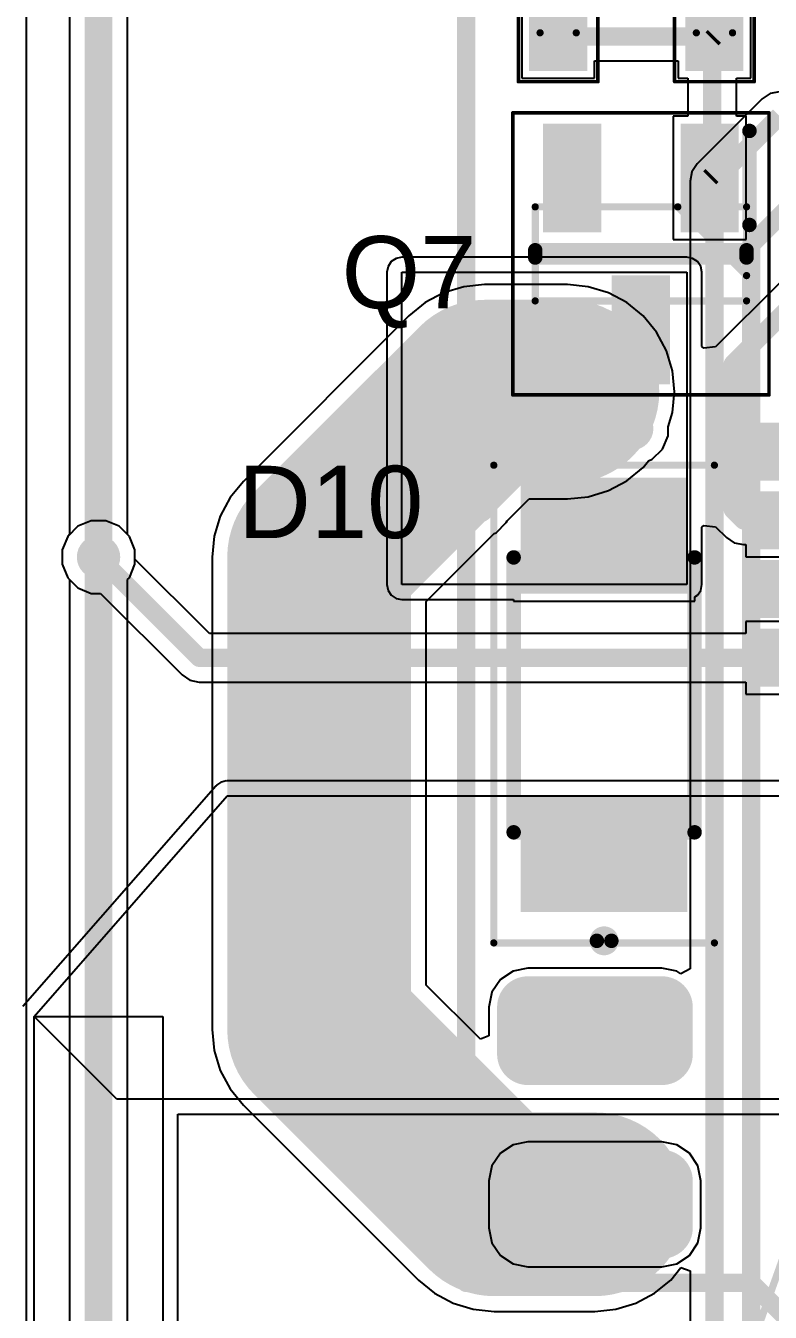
# Model space of a CAD drawing. Header units: millimetres. Extents: x -1.58 to 1.58, y -1.38 to 3.35.
# Drawn here: x -0.965 to -0.56, y 0.964 to 1.664 of the extents above; entities that cross this region are included whole.
import ezdxf

# ---------------------------------------------------------------- set-up
doc = ezdxf.new("R2010")
doc.units = ezdxf.units.MM
doc.header["$MEASUREMENT"] = 0
for name, color, linetype in [('BottomLayer', 5, 'Continuous'), ('BottomSolder', 6, 'Continuous'), ('Mechanical13', 56, 'Continuous'), ('Mechanical15', 56, 'Continuous'), ('MultiLayer', 9, 'Continuous'), ('PadHoleLayer', 156, 'Continuous'), ('TopLayer', 1, 'Continuous'), ('TopOverlay', 2, 'Continuous'), ('TopPaste', 8, 'Continuous'), ('TopSolder', 216, 'Continuous'), ('ViaHoleLayer', 16, 'Continuous')]:
    doc.layers.add(name, color=color, linetype=linetype)
doc.styles.add('Arial', font='arial.ttf', dxfattribs={"height": 0.2})

# ---------------------------------------------------------------- blocks, each defined once
blk = doc.blocks.new('PMEG3050EP115_1')
at = {"layer": 'TopLayer'}
for points in [[(-0.11417, -0.04134), (-0.11417, 0.04134), (-0.05906, 0.04134), (-0.05906, -0.04134)], [(0.05906, -0.04134), (0.05906, 0.04134), (0.11417, 0.04134), (0.11417, -0.04134)]]:
    blk.add_hatch(color=1, dxfattribs=at).paths.add_polyline_path(points)
at = {"layer": 'TopPaste'}
for points in [[(-0.11417, -0.04134), (-0.11417, 0.04134), (-0.05906, 0.04134), (-0.05906, -0.04134)], [(0.05906, -0.04134), (0.05906, 0.04134), (0.11417, 0.04134), (0.11417, -0.04134)]]:
    blk.add_hatch(color=8, dxfattribs=at).paths.add_polyline_path(points)
at = {"layer": 'TopSolder'}
for points in [[(-0.11817, -0.04534), (-0.11817, 0.04534), (-0.05506, 0.04534), (-0.05506, -0.04534)], [(0.05506, -0.04534), (0.05506, 0.04534), (0.11817, 0.04534), (0.11817, -0.04534)]]:
    blk.add_hatch(color=216, dxfattribs=at).paths.add_polyline_path(points)
at = {"layer": 'Mechanical13', "const_width": 0.00787}
for points in [[(-0.0748, 0.04921), (0.0748, 0.04921)], [(-0.0748, 0.04921), (-0.0748, -0.04921)], [(0.0748, 0.04921), (0.0748, -0.04921)], [(-0.0748, -0.04921), (0.0748, -0.04921)]]:
    blk.add_lwpolyline(points, dxfattribs=at)
at = {"layer": 'Mechanical13', "const_width": 0.00394}
for points in [[(-0.07677, 0.04921, 1), (-0.07283, 0.04921, 1)], [(-0.07677, 0.04921, 1), (-0.07283, 0.04921, 1)], [(0.07283, 0.04921, 1), (0.07677, 0.04921, 1)], [(0.07283, 0.04921, 1), (0.07677, 0.04921, 1)], [(-0.07677, -0.04921, 1), (-0.07283, -0.04921, 1)], [(-0.07677, -0.04921, 1), (-0.07283, -0.04921, 1)], [(0.07283, -0.04921, 1), (0.07677, -0.04921, 1)], [(0.07283, -0.04921, 1), (0.07677, -0.04921, 1)]]:
    blk.add_lwpolyline(points, format="xyb", close=True, dxfattribs=at)
at = {"layer": 'Mechanical15', "const_width": 0.00394}
for points in [[(-0.135, 0.06), (-0.135, -0.06)], [(-0.135, 0.06), (0.125, 0.06)], [(0.125, 0.06), (0.125, -0.06)], [(-0.135, -0.06), (0.125, -0.06)]]:
    blk.add_lwpolyline(points, dxfattribs=at)
at = {"layer": 'Mechanical15', "const_width": 0.00197}
for points in [[(-0.13598, 0.06, 1), (-0.13402, 0.06, 1)], [(-0.13598, 0.06, 1), (-0.13402, 0.06, 1)], [(0.12402, 0.06, 1), (0.12598, 0.06, 1)], [(0.12402, 0.06, 1), (0.12598, 0.06, 1)], [(-0.13598, -0.06, 1), (-0.13402, -0.06, 1)], [(-0.13598, -0.06, 1), (-0.13402, -0.06, 1)], [(0.12402, -0.06, 1), (0.12598, -0.06, 1)], [(0.12402, -0.06, 1), (0.12598, -0.06, 1)]]:
    blk.add_lwpolyline(points, format="xyb", close=True, dxfattribs=at)
at = {"layer": 'TopOverlay', "const_width": 0.00394}
for points in [[(-0.0748, 0.04921), (0.0748, 0.04921)], [(-0.0748, -0.04921), (0.0748, -0.04921)]]:
    blk.add_lwpolyline(points, dxfattribs=at)
at = {"layer": 'TopOverlay'}
for points, const_width in [([(-0.07579, 0.04921, 1), (-0.07382, 0.04921, 1)], 0.00197), ([(0.07382, 0.04921, 1), (0.07579, 0.04921, 1)], 0.00197), ([(-0.13583, 0.00394, 1), (-0.13189, 0.00394, 1)], 0.00394), ([(-0.13583, 0.00394, 1), (-0.13189, 0.00394, 1)], 0.00394), ([(-0.13583, -0.00394, 1), (-0.13189, -0.00394, 1)], 0.00394), ([(-0.13583, -0.00394, 1), (-0.13189, -0.00394, 1)], 0.00394), ([(-0.07579, -0.04921, 1), (-0.07382, -0.04921, 1)], 0.00197), ([(0.07382, -0.04921, 1), (0.07579, -0.04921, 1)], 0.00197)]:
    blk.add_lwpolyline(points, format="xyb", close=True, dxfattribs=dict(at, const_width=const_width))
at = {"layer": 'TopOverlay', "const_width": 0.00787}
for points in [[(-0.13386, -0.00394, -1), (-0.13386, 0.00394)], [(-0.13386, 0.00394, -1), (-0.13386, -0.00394)]]:
    blk.add_lwpolyline(points, format="xyb", dxfattribs=at)
blk = doc.blocks.new('ENCODER_CONN_7')
at = {"layer": 'TopLayer'}
for points in [[(-0.09055, 0.04921), (-0.02756, 0.04921), (-0.02756, 0.02559), (-0.09055, 0.02559)], [(0.02756, 0.04921), (0.09055, 0.04921), (0.09055, 0.02559), (0.02756, 0.02559)], [(-0.09055, 0.01181), (-0.02756, 0.01181), (-0.02756, -0.01181), (-0.09055, -0.01181)], [(0.02756, 0.01181), (0.09055, 0.01181), (0.09055, -0.01181), (0.02756, -0.01181)], [(-0.09055, -0.02559), (-0.02756, -0.02559), (-0.02756, -0.04921), (-0.09055, -0.04921)], [(0.02756, -0.02559), (0.09055, -0.02559), (0.09055, -0.04921), (0.02756, -0.04921)], [(-0.09055, -0.06299), (-0.02756, -0.06299), (-0.02756, -0.08661), (-0.09055, -0.08661)], [(0.02756, -0.06299), (0.09055, -0.06299), (0.09055, -0.08661), (0.02756, -0.08661)]]:
    blk.add_hatch(color=1, dxfattribs=at).paths.add_polyline_path(points)
at = {"layer": 'TopPaste'}
for points in [[(-0.09055, 0.04921), (-0.02756, 0.04921), (-0.02756, 0.02559), (-0.09055, 0.02559)], [(0.02756, 0.04921), (0.09055, 0.04921), (0.09055, 0.02559), (0.02756, 0.02559)], [(-0.09055, 0.01181), (-0.02756, 0.01181), (-0.02756, -0.01181), (-0.09055, -0.01181)], [(0.02756, 0.01181), (0.09055, 0.01181), (0.09055, -0.01181), (0.02756, -0.01181)], [(-0.09055, -0.02559), (-0.02756, -0.02559), (-0.02756, -0.04921), (-0.09055, -0.04921)], [(0.02756, -0.02559), (0.09055, -0.02559), (0.09055, -0.04921), (0.02756, -0.04921)], [(-0.09055, -0.06299), (-0.02756, -0.06299), (-0.02756, -0.08661), (-0.09055, -0.08661)], [(0.02756, -0.06299), (0.09055, -0.06299), (0.09055, -0.08661), (0.02756, -0.08661)]]:
    blk.add_hatch(color=8, dxfattribs=at).paths.add_polyline_path(points)
at = {"layer": 'TopSolder'}
for points in [[(-0.09455, 0.05321), (-0.02356, 0.05321), (-0.02356, 0.02159), (-0.09455, 0.02159)], [(0.02356, 0.05321), (0.09455, 0.05321), (0.09455, 0.02159), (0.02356, 0.02159)], [(-0.09455, 0.01581), (-0.02356, 0.01581), (-0.02356, -0.01581), (-0.09455, -0.01581)], [(0.02356, 0.01581), (0.09455, 0.01581), (0.09455, -0.01581), (0.02356, -0.01581)], [(-0.09455, -0.02159), (-0.02356, -0.02159), (-0.02356, -0.05321), (-0.09455, -0.05321)], [(0.02356, -0.02159), (0.09455, -0.02159), (0.09455, -0.05321), (0.02356, -0.05321)], [(-0.09455, -0.05899), (-0.02356, -0.05899), (-0.02356, -0.09061), (-0.09455, -0.09061)], [(0.02356, -0.05899), (0.09455, -0.05899), (0.09455, -0.09061), (0.02356, -0.09061)]]:
    blk.add_hatch(color=216, dxfattribs=at).paths.add_polyline_path(points)
blk = doc.blocks.new('MOTOR_CONNECTOR_8')
at = {"layer": 'BottomLayer'}
h = blk.add_hatch(color=5, dxfattribs=at)
edge = h.paths.add_edge_path()
edge.add_arc((-0.06004, 0.03642), 0.0128, 90, 180)
edge.add_line((-0.07283, 0.03642), (-0.07283, -0.03642))
edge.add_arc((-0.06004, -0.03642), 0.0128, 180, 270)
edge.add_line((-0.06004, -0.04921), (-0.03445, -0.04921))
edge.add_arc((-0.03445, -0.03642), 0.0128, 270, 360)
edge.add_line((-0.02165, -0.03642), (-0.02165, 0.03642))
edge.add_arc((-0.03445, 0.03642), 0.0128, 0, 90)
edge.add_line((-0.03445, 0.04921), (-0.06004, 0.04921))
h = blk.add_hatch(color=5, dxfattribs=at)
edge = h.paths.add_edge_path()
edge.add_arc((0.03445, 0.03642), 0.0128, 90, 180)
edge.add_line((0.02165, 0.03642), (0.02165, -0.03642))
edge.add_arc((0.03445, -0.03642), 0.0128, 180, 270)
edge.add_line((0.03445, -0.04921), (0.06004, -0.04921))
edge.add_arc((0.06004, -0.03642), 0.0128, 270, 360)
edge.add_line((0.07283, -0.03642), (0.07283, 0.03642))
edge.add_arc((0.06004, 0.03642), 0.0128, 0, 90)
edge.add_line((0.06004, 0.04921), (0.03445, 0.04921))
at = {"layer": 'BottomSolder'}
h = blk.add_hatch(color=6, dxfattribs=at)
edge = h.paths.add_edge_path()
edge.add_arc((-0.06004, 0.03642), 0.0168, 90, 180)
edge.add_line((-0.07683, 0.03642), (-0.07683, -0.03642))
edge.add_arc((-0.06004, -0.03642), 0.0168, 180, 270)
edge.add_line((-0.06004, -0.05321), (-0.03445, -0.05321))
edge.add_arc((-0.03445, -0.03642), 0.0168, 270, 360)
edge.add_line((-0.01765, -0.03642), (-0.01765, 0.03642))
edge.add_arc((-0.03445, 0.03642), 0.0168, 0, 90)
edge.add_line((-0.03445, 0.05321), (-0.06004, 0.05321))
h = blk.add_hatch(color=6, dxfattribs=at)
edge = h.paths.add_edge_path()
edge.add_arc((0.03445, 0.03642), 0.0168, 90, 180)
edge.add_line((0.01765, 0.03642), (0.01765, -0.03642))
edge.add_arc((0.03445, -0.03642), 0.0168, 180, 270)
edge.add_line((0.03445, -0.05321), (0.06004, -0.05321))
edge.add_arc((0.06004, -0.03642), 0.0168, 270, 360)
edge.add_line((0.07683, -0.03642), (0.07683, 0.03642))
edge.add_arc((0.06004, 0.03642), 0.0168, 0, 90)
edge.add_line((0.06004, 0.05321), (0.03445, 0.05321))
at = {"layer": 'MultiLayer'}
h = blk.add_hatch(color=9, dxfattribs=at)
edge = h.paths.add_edge_path()
edge.add_arc((-0.06004, 0.03642), 0.0128, 90, 180)
edge.add_line((-0.07283, 0.03642), (-0.07283, -0.03642))
edge.add_arc((-0.06004, -0.03642), 0.0128, 180, 270)
edge.add_line((-0.06004, -0.04921), (-0.03445, -0.04921))
edge.add_arc((-0.03445, -0.03642), 0.0128, 270, 360)
edge.add_line((-0.02165, -0.03642), (-0.02165, 0.03642))
edge.add_arc((-0.03445, 0.03642), 0.0128, 0, 90)
edge.add_line((-0.03445, 0.04921), (-0.06004, 0.04921))
h = blk.add_hatch(color=9, dxfattribs=at)
edge = h.paths.add_edge_path()
edge.add_arc((0.03445, 0.03642), 0.0128, 90, 180)
edge.add_line((0.02165, 0.03642), (0.02165, -0.03642))
edge.add_arc((0.03445, -0.03642), 0.0128, 180, 270)
edge.add_line((0.03445, -0.04921), (0.06004, -0.04921))
edge.add_arc((0.06004, -0.03642), 0.0128, 270, 360)
edge.add_line((0.07283, -0.03642), (0.07283, 0.03642))
edge.add_arc((0.06004, 0.03642), 0.0128, 0, 90)
edge.add_line((0.06004, 0.04921), (0.03445, 0.04921))
at = {"layer": 'PadHoleLayer'}
h = blk.add_hatch(color=156, dxfattribs=at)
edge = h.paths.add_edge_path()
edge.add_arc((-0.04724, 0), 0.01772, 0, 360)
h = blk.add_hatch(color=156, dxfattribs=at)
edge = h.paths.add_edge_path()
edge.add_arc((0.04724, 0), 0.01772, 0, 360)
at = {"layer": 'TopLayer'}
h = blk.add_hatch(color=1, dxfattribs=at)
edge = h.paths.add_edge_path()
edge.add_arc((-0.06004, 0.03642), 0.0128, 90, 180)
edge.add_line((-0.07283, 0.03642), (-0.07283, -0.03642))
edge.add_arc((-0.06004, -0.03642), 0.0128, 180, 270)
edge.add_line((-0.06004, -0.04921), (-0.03445, -0.04921))
edge.add_arc((-0.03445, -0.03642), 0.0128, 270, 360)
edge.add_line((-0.02165, -0.03642), (-0.02165, 0.03642))
edge.add_arc((-0.03445, 0.03642), 0.0128, 0, 90)
edge.add_line((-0.03445, 0.04921), (-0.06004, 0.04921))
h = blk.add_hatch(color=1, dxfattribs=at)
edge = h.paths.add_edge_path()
edge.add_arc((0.03445, 0.03642), 0.0128, 90, 180)
edge.add_line((0.02165, 0.03642), (0.02165, -0.03642))
edge.add_arc((0.03445, -0.03642), 0.0128, 180, 270)
edge.add_line((0.03445, -0.04921), (0.06004, -0.04921))
edge.add_arc((0.06004, -0.03642), 0.0128, 270, 360)
edge.add_line((0.07283, -0.03642), (0.07283, 0.03642))
edge.add_arc((0.06004, 0.03642), 0.0128, 0, 90)
edge.add_line((0.06004, 0.04921), (0.03445, 0.04921))
at = {"layer": 'TopSolder'}
h = blk.add_hatch(color=216, dxfattribs=at)
edge = h.paths.add_edge_path()
edge.add_arc((-0.06004, 0.03642), 0.0168, 90, 180)
edge.add_line((-0.07683, 0.03642), (-0.07683, -0.03642))
edge.add_arc((-0.06004, -0.03642), 0.0168, 180, 270)
edge.add_line((-0.06004, -0.05321), (-0.03445, -0.05321))
edge.add_arc((-0.03445, -0.03642), 0.0168, 270, 360)
edge.add_line((-0.01765, -0.03642), (-0.01765, 0.03642))
edge.add_arc((-0.03445, 0.03642), 0.0168, 0, 90)
edge.add_line((-0.03445, 0.05321), (-0.06004, 0.05321))
h = blk.add_hatch(color=216, dxfattribs=at)
edge = h.paths.add_edge_path()
edge.add_arc((0.03445, 0.03642), 0.0168, 90, 180)
edge.add_line((0.01765, 0.03642), (0.01765, -0.03642))
edge.add_arc((0.03445, -0.03642), 0.0168, 180, 270)
edge.add_line((0.03445, -0.05321), (0.06004, -0.05321))
edge.add_arc((0.06004, -0.03642), 0.0168, 270, 360)
edge.add_line((0.07683, -0.03642), (0.07683, 0.03642))
edge.add_arc((0.06004, 0.03642), 0.0168, 0, 90)
edge.add_line((0.06004, 0.05321), (0.03445, 0.05321))
blk = doc.blocks.new('RESISTOR_0402_21')
at = {"layer": 'TopLayer'}
for points in [[(-0.03642, 0.01181), (-0.00689, 0.01181), (-0.00689, -0.01181), (-0.03642, -0.01181)], [(0.00689, 0.01181), (0.03642, 0.01181), (0.03642, -0.01181), (0.00689, -0.01181)]]:
    blk.add_hatch(color=1, dxfattribs=at).paths.add_polyline_path(points)
at = {"layer": 'TopPaste'}
for points in [[(-0.03642, 0.01181), (-0.00689, 0.01181), (-0.00689, -0.01181), (-0.03642, -0.01181)], [(0.00689, 0.01181), (0.03642, 0.01181), (0.03642, -0.01181), (0.00689, -0.01181)]]:
    blk.add_hatch(color=8, dxfattribs=at).paths.add_polyline_path(points)
at = {"layer": 'TopSolder'}
for points in [[(-0.04042, 0.01581), (-0.00289, 0.01581), (-0.00289, -0.01581), (-0.04042, -0.01581)], [(0.00289, 0.01581), (0.04042, 0.01581), (0.04042, -0.01581), (0.00289, -0.01581)]]:
    blk.add_hatch(color=216, dxfattribs=at).paths.add_polyline_path(points)
at = {"layer": 'Mechanical13', "const_width": 0.00394}
for points in [[(0.01969, 0.00984), (-0.01969, 0.00984)], [(-0.01969, -0.00984), (-0.01969, 0.00984)], [(0.01969, -0.00984), (0.01969, 0.00984)], [(0.01969, -0.00984), (-0.01969, -0.00984)]]:
    blk.add_lwpolyline(points, dxfattribs=at)
at = {"layer": 'Mechanical13', "const_width": 0.00197}
for points in [[(-0.02067, 0.00984, 1), (-0.0187, 0.00984, 1)], [(-0.02067, 0.00984, 1), (-0.0187, 0.00984, 1)], [(0.0187, 0.00984, 1), (0.02067, 0.00984, 1)], [(0.0187, 0.00984, 1), (0.02067, 0.00984, 1)], [(-0.02067, -0.00984, 1), (-0.0187, -0.00984, 1)], [(-0.02067, -0.00984, 1), (-0.0187, -0.00984, 1)], [(0.0187, -0.00984, 1), (0.02067, -0.00984, 1)], [(0.0187, -0.00984, 1), (0.02067, -0.00984, 1)]]:
    blk.add_lwpolyline(points, format="xyb", close=True, dxfattribs=at)
at = {"layer": 'Mechanical15', "const_width": 0.00197}
for points in [[(0.04626, 0.02165), (-0.04626, 0.02165)], [(-0.04626, -0.02165), (-0.04626, 0.02165)], [(0.04626, -0.02165), (0.04626, 0.02165)], [(0.04626, -0.02165), (-0.04626, -0.02165)]]:
    blk.add_lwpolyline(points, dxfattribs=at)
at = {"layer": 'Mechanical15', "const_width": 0.000984}
for points in [[(-0.04675, 0.02165, 1), (-0.04577, 0.02165, 1)], [(-0.04675, 0.02165, 1), (-0.04577, 0.02165, 1)], [(0.04577, 0.02165, 1), (0.04675, 0.02165, 1)], [(0.04577, 0.02165, 1), (0.04675, 0.02165, 1)], [(-0.04675, -0.02165, 1), (-0.04577, -0.02165, 1)], [(-0.04675, -0.02165, 1), (-0.04577, -0.02165, 1)], [(0.04577, -0.02165, 1), (0.04675, -0.02165, 1)], [(0.04577, -0.02165, 1), (0.04675, -0.02165, 1)]]:
    blk.add_lwpolyline(points, format="xyb", close=True, dxfattribs=at)
blk = doc.blocks.new('RESISTOR_0402_22')
at = {"layer": 'TopLayer'}
for points in [[(-0.03642, 0.01181), (-0.00689, 0.01181), (-0.00689, -0.01181), (-0.03642, -0.01181)], [(0.00689, 0.01181), (0.03642, 0.01181), (0.03642, -0.01181), (0.00689, -0.01181)]]:
    blk.add_hatch(color=1, dxfattribs=at).paths.add_polyline_path(points)
at = {"layer": 'TopPaste'}
for points in [[(-0.03642, 0.01181), (-0.00689, 0.01181), (-0.00689, -0.01181), (-0.03642, -0.01181)], [(0.00689, 0.01181), (0.03642, 0.01181), (0.03642, -0.01181), (0.00689, -0.01181)]]:
    blk.add_hatch(color=8, dxfattribs=at).paths.add_polyline_path(points)
at = {"layer": 'TopSolder'}
for points in [[(-0.04042, 0.01581), (-0.00289, 0.01581), (-0.00289, -0.01581), (-0.04042, -0.01581)], [(0.00289, 0.01581), (0.04042, 0.01581), (0.04042, -0.01581), (0.00289, -0.01581)]]:
    blk.add_hatch(color=216, dxfattribs=at).paths.add_polyline_path(points)
at = {"layer": 'Mechanical13', "const_width": 0.00394}
for points in [[(0.01969, 0.00984), (-0.01969, 0.00984)], [(-0.01969, -0.00984), (-0.01969, 0.00984)], [(0.01969, -0.00984), (0.01969, 0.00984)], [(0.01969, -0.00984), (-0.01969, -0.00984)]]:
    blk.add_lwpolyline(points, dxfattribs=at)
at = {"layer": 'Mechanical13', "const_width": 0.00197}
for points in [[(-0.02067, 0.00984, 1), (-0.0187, 0.00984, 1)], [(-0.02067, 0.00984, 1), (-0.0187, 0.00984, 1)], [(0.0187, 0.00984, 1), (0.02067, 0.00984, 1)], [(0.0187, 0.00984, 1), (0.02067, 0.00984, 1)], [(-0.02067, -0.00984, 1), (-0.0187, -0.00984, 1)], [(-0.02067, -0.00984, 1), (-0.0187, -0.00984, 1)], [(0.0187, -0.00984, 1), (0.02067, -0.00984, 1)], [(0.0187, -0.00984, 1), (0.02067, -0.00984, 1)]]:
    blk.add_lwpolyline(points, format="xyb", close=True, dxfattribs=at)
at = {"layer": 'Mechanical15', "const_width": 0.00197}
for points in [[(0.04626, 0.02165), (-0.04626, 0.02165)], [(-0.04626, -0.02165), (-0.04626, 0.02165)], [(0.04626, -0.02165), (0.04626, 0.02165)], [(0.04626, -0.02165), (-0.04626, -0.02165)]]:
    blk.add_lwpolyline(points, dxfattribs=at)
at = {"layer": 'Mechanical15', "const_width": 0.000984}
for points in [[(-0.04675, 0.02165, 1), (-0.04577, 0.02165, 1)], [(-0.04675, 0.02165, 1), (-0.04577, 0.02165, 1)], [(0.04577, 0.02165, 1), (0.04675, 0.02165, 1)], [(0.04577, 0.02165, 1), (0.04675, 0.02165, 1)], [(-0.04675, -0.02165, 1), (-0.04577, -0.02165, 1)], [(-0.04675, -0.02165, 1), (-0.04577, -0.02165, 1)], [(0.04577, -0.02165, 1), (0.04675, -0.02165, 1)], [(0.04577, -0.02165, 1), (0.04675, -0.02165, 1)]]:
    blk.add_lwpolyline(points, format="xyb", close=True, dxfattribs=at)
blk = doc.blocks.new('SOT95P237X112_3N_58')
at = {"layer": 'TopLayer'}
for points in [[(-0.06693, 0.04921), (-0.01575, 0.04921), (-0.01575, 0.02559), (-0.06693, 0.02559)], [(0.01575, 0.01181), (0.06693, 0.01181), (0.06693, -0.01181), (0.01575, -0.01181)], [(-0.06693, -0.02559), (-0.01575, -0.02559), (-0.01575, -0.04921), (-0.06693, -0.04921)]]:
    blk.add_hatch(color=1, dxfattribs=at).paths.add_polyline_path(points)
at = {"layer": 'TopPaste'}
for points in [[(-0.06693, 0.04921), (-0.01575, 0.04921), (-0.01575, 0.02559), (-0.06693, 0.02559)], [(0.01575, 0.01181), (0.06693, 0.01181), (0.06693, -0.01181), (0.01575, -0.01181)], [(-0.06693, -0.02559), (-0.01575, -0.02559), (-0.01575, -0.04921), (-0.06693, -0.04921)]]:
    blk.add_hatch(color=8, dxfattribs=at).paths.add_polyline_path(points)
at = {"layer": 'TopSolder'}
for points in [[(-0.07093, 0.05321), (-0.01175, 0.05321), (-0.01175, 0.02159), (-0.07093, 0.02159)], [(0.01175, 0.01581), (0.07093, 0.01581), (0.07093, -0.01581), (0.01175, -0.01581)], [(-0.07093, -0.02159), (-0.01175, -0.02159), (-0.01175, -0.05321), (-0.07093, -0.05321)]]:
    blk.add_hatch(color=216, dxfattribs=at).paths.add_polyline_path(points)
at = {"layer": 'Mechanical13', "const_width": 0.00394}
for points in [[(0.02559, 0.05748), (-0.02559, 0.05748)], [(-0.02559, -0.05748), (-0.02559, 0.05748)], [(-0.02559, 0.02008), (0.01181, 0.05748)], [(0.02559, -0.05748), (0.02559, 0.05748)], [(0.02559, -0.05748), (-0.02559, -0.05748)]]:
    blk.add_lwpolyline(points, dxfattribs=at)
at = {"layer": 'Mechanical13', "const_width": 0.00197}
for points in [[(-0.02657, 0.05748, 1), (-0.02461, 0.05748, 1)], [(-0.02657, 0.05748, 1), (-0.02461, 0.05748, 1)], [(0.01083, 0.05748, 1), (0.0128, 0.05748, 1)], [(0.02461, 0.05748, 1), (0.02657, 0.05748, 1)], [(0.02461, 0.05748, 1), (0.02657, 0.05748, 1)], [(-0.02657, 0.02008, 1), (-0.02461, 0.02008, 1)], [(-0.02657, -0.05748, 1), (-0.02461, -0.05748, 1)], [(-0.02657, -0.05748, 1), (-0.02461, -0.05748, 1)], [(0.02461, -0.05748, 1), (0.02657, -0.05748, 1)], [(0.02461, -0.05748, 1), (0.02657, -0.05748, 1)]]:
    blk.add_lwpolyline(points, format="xyb", close=True, dxfattribs=at)
at = {"layer": 'Mechanical15', "const_width": 0.00197}
for points in [[(0.07677, 0.06968), (-0.07677, 0.06968)], [(-0.07677, -0.06968), (-0.07677, 0.06968)], [(0.07677, -0.06968), (0.07677, 0.06968)], [(0.07677, -0.06968), (-0.07677, -0.06968)]]:
    blk.add_lwpolyline(points, dxfattribs=at)
at = {"layer": 'Mechanical15', "const_width": 0.000984}
for points in [[(-0.07726, 0.06968, 1), (-0.07628, 0.06968, 1)], [(-0.07726, 0.06968, 1), (-0.07628, 0.06968, 1)], [(0.07628, 0.06968, 1), (0.07726, 0.06968, 1)], [(0.07628, 0.06968, 1), (0.07726, 0.06968, 1)], [(-0.07726, -0.06968, 1), (-0.07628, -0.06968, 1)], [(-0.07726, -0.06968, 1), (-0.07628, -0.06968, 1)], [(0.07628, -0.06968, 1), (0.07726, -0.06968, 1)], [(0.07628, -0.06968, 1), (0.07726, -0.06968, 1)]]:
    blk.add_lwpolyline(points, format="xyb", close=True, dxfattribs=at)
at = {"layer": 'TopOverlay', "const_width": 0.00787}
for points in [[(-0.01575, 0.05906), (-0.06693, 0.05906)], [(0.00197, 0.05748), (-0.00197, 0.05748)], [(-0.00197, -0.05748), (-0.00197, 0.05748)], [(0.00197, -0.05748), (0.00197, 0.05748)], [(0.00197, -0.05748), (-0.00197, -0.05748)]]:
    blk.add_lwpolyline(points, dxfattribs=at)
at = {"layer": 'TopOverlay', "const_width": 0.00394}
for points in [[(-0.0689, 0.05906, 1), (-0.06496, 0.05906, 1)], [(-0.01772, 0.05906, 1), (-0.01378, 0.05906, 1)], [(-0.00394, 0.05748, 1), (0, 0.05748, 1)], [(-0.00394, 0.05748, 1), (0, 0.05748, 1)], [(0, 0.05748, 1), (0.00394, 0.05748, 1)], [(0, 0.05748, 1), (0.00394, 0.05748, 1)], [(-0.00394, -0.05748, 1), (0, -0.05748, 1)], [(-0.00394, -0.05748, 1), (0, -0.05748, 1)], [(0, -0.05748, 1), (0.00394, -0.05748, 1)], [(0, -0.05748, 1), (0.00394, -0.05748, 1)]]:
    blk.add_lwpolyline(points, format="xyb", close=True, dxfattribs=at)

msp = doc.modelspace()

# ---------------------------------------------------------------- hatches: boundary and pattern name
at = {"layer": 'BottomLayer'}
h = msp.add_hatch(color=5, dxfattribs=at)
edge = h.paths.add_edge_path()
edge.add_arc((-0.72, 1.49), 0.01181, 0, 360)
h = msp.add_hatch(color=5, dxfattribs=at)
edge = h.paths.add_edge_path()
edge.add_arc((-0.72, 1.445), 0.01181, 0, 360)
h = msp.add_hatch(color=5, dxfattribs=at)
edge = h.paths.add_edge_path()
edge.add_arc((-0.68, 1.445), 0.01181, 0, 360)
h = msp.add_hatch(color=5, dxfattribs=at)
edge = h.paths.add_edge_path()
edge.add_arc((-0.635, 1.445), 0.01181, 0, 360)
h = msp.add_hatch(color=5, dxfattribs=at)
edge = h.paths.add_edge_path()
edge.add_arc((-0.72, 1.405), 0.01181, 0, 360)
h = msp.add_hatch(color=5, dxfattribs=at)
edge = h.paths.add_edge_path()
edge.add_arc((-0.925, 1.375), 0.01181, 0, 360)
at = {"layer": 'TopLayer'}
h = msp.add_hatch(color=1, dxfattribs=at)
edge = h.paths.add_edge_path()
edge.add_arc((-0.72, 1.49), 0.01181, 0, 360)
h = msp.add_hatch(color=1, dxfattribs=at)
edge = h.paths.add_edge_path()
edge.add_arc((-0.72, 1.445), 0.01181, 0, 360)
h = msp.add_hatch(color=1, dxfattribs=at)
edge = h.paths.add_edge_path()
edge.add_arc((-0.68, 1.445), 0.01181, 0, 360)
h = msp.add_hatch(color=1, dxfattribs=at)
edge = h.paths.add_edge_path()
edge.add_arc((-0.635, 1.445), 0.01181, 0, 360)
h = msp.add_hatch(color=1, dxfattribs=at)
edge = h.paths.add_edge_path()
edge.add_arc((-0.72, 1.405), 0.01181, 0, 360)
h = msp.add_hatch(color=1, dxfattribs=at)
edge = h.paths.add_edge_path()
edge.add_arc((-0.925, 1.375), 0.01181, 0, 360)
at = {"layer": 'ViaHoleLayer'}
h = msp.add_hatch(color=16, dxfattribs=at)
edge = h.paths.add_edge_path()
edge.add_arc((-0.72, 1.49), 0.00591, 0, 360)
h = msp.add_hatch(color=16, dxfattribs=at)
edge = h.paths.add_edge_path()
edge.add_arc((-0.72, 1.445), 0.00591, 0, 360)
h = msp.add_hatch(color=16, dxfattribs=at)
edge = h.paths.add_edge_path()
edge.add_arc((-0.68, 1.445), 0.00591, 0, 360)
h = msp.add_hatch(color=16, dxfattribs=at)
edge = h.paths.add_edge_path()
edge.add_arc((-0.635, 1.445), 0.00591, 0, 360)
h = msp.add_hatch(color=16, dxfattribs=at)
edge = h.paths.add_edge_path()
edge.add_arc((-0.72, 1.405), 0.00591, 0, 360)
h = msp.add_hatch(color=16, dxfattribs=at)
edge = h.paths.add_edge_path()
edge.add_arc((-0.925, 1.375), 0.00591, 0, 360)

# ---------------------------------------------------------------- linework, layer by layer
at = {"layer": 'BottomLayer'}
for p, q in [((-0.9642, 0.43721), (-0.9642, 2.16)), ((-0.9408, 1.98), (-0.9408, 1.38721)), ((-0.9092, 1.38721), (-0.9092, 1.97345)), ((-0.55967, 1.62725), (-0.56397, 1.62437)), ((-0.5546, 1.62825), (-0.55967, 1.62725)), ((-0.56397, 1.62437), (-0.59937, 1.58897)), ((-0.60225, 1.58467), (-0.60325, 1.5796)), ((-0.59937, 1.58897), (-0.60225, 1.58467)), ((-0.60325, 1.5796), (-0.60325, 1.15082)), ((-0.72637, 1.52216), (-0.7373, 1.51884)), ((-0.715, 1.52328), (-0.72637, 1.52216)), ((-0.67, 1.52328), (-0.715, 1.52328)), ((-0.65863, 1.52216), (-0.67, 1.52328)), ((-0.6477, 1.51884), (-0.65863, 1.52216)), ((-0.74738, 1.51346), (-0.75621, 1.50621)), ((-0.7373, 1.51884), (-0.74738, 1.51346)), ((-0.63762, 1.51346), (-0.6477, 1.51884)), ((-0.62879, 1.50621), (-0.63762, 1.51346)), ((-0.75621, 1.50621), (-0.84621, 1.41621)), ((-0.62154, 1.49738), (-0.62879, 1.50621)), ((-0.61616, 1.4873), (-0.62154, 1.49738)), ((-0.61284, 1.47637), (-0.61616, 1.4873)), ((-0.61172, 1.465), (-0.61284, 1.47637)), ((-0.61284, 1.45363), (-0.61172, 1.465)), ((-0.61519, 1.44588), (-0.61284, 1.45363)), ((-0.61519, 1.44106), (-0.61519, 1.44588)), ((-0.61821, 1.43378), (-0.61519, 1.44106)), ((-0.62378, 1.42821), (-0.61821, 1.43378)), ((-0.63762, 1.41654), (-0.62879, 1.42379)), ((-0.62879, 1.42379), (-0.62588, 1.42733)), ((-0.62588, 1.42733), (-0.62378, 1.42821)), ((-0.84621, 1.41621), (-0.85346, 1.40738)), ((-0.6477, 1.41116), (-0.63762, 1.41654)), ((-0.85346, 1.40738), (-0.85884, 1.3973)), ((-0.67, 1.40672), (-0.65863, 1.40784)), ((-0.65863, 1.40784), (-0.6477, 1.41116)), ((-0.70278, 1.39479), (-0.69086, 1.40672)), ((-0.69086, 1.40672), (-0.67, 1.40672)), ((-0.85884, 1.3973), (-0.86216, 1.38637)), ((-0.70878, 1.38821), (-0.70321, 1.39378)), ((-0.70321, 1.39378), (-0.70278, 1.39479)), ((-0.9408, 1.38721), (-0.94179, 1.38622)), ((-0.90821, 1.38622), (-0.9092, 1.38721)), ((-0.86216, 1.38637), (-0.86328, 1.375)), ((-0.74672, 1.35086), (-0.70979, 1.38778)), ((-0.70979, 1.38778), (-0.70878, 1.38821)), ((-0.94179, 1.38622), (-0.94481, 1.37894)), ((-0.90519, 1.37894), (-0.90821, 1.38622)), ((-0.94481, 1.37894), (-0.94481, 1.37106)), ((-0.90519, 1.37106), (-0.90519, 1.37894)), ((-0.86328, 1.375), (-0.86328, 1.11791)), ((-0.94481, 1.37106), (-0.94179, 1.36378)), ((-0.90821, 1.36378), (-0.90519, 1.37106)), ((-0.94179, 1.36378), (-0.9408, 1.36279)), ((-0.9408, 1.36279), (-0.9408, 0.475)), ((-0.9092, 1.36279), (-0.90821, 1.36378)), ((-0.9092, 0.48155), (-0.9092, 1.36279)), ((-0.74672, 1.14205), (-0.74672, 1.35086)), ((-0.69953, 1.14963), (-0.70641, 1.14503)), ((-0.69142, 1.15124), (-0.69953, 1.14963)), ((-0.61858, 1.15124), (-0.69142, 1.15124)), ((-0.61047, 1.14963), (-0.61858, 1.15124)), ((-0.60825, 1.14815), (-0.61047, 1.14963)), ((-0.60325, 1.15082), (-0.60825, 1.14815)), ((-0.71724, 1.11257), (-0.74672, 1.14205)), ((-0.70641, 1.14503), (-0.71101, 1.13815)), ((-0.71101, 1.13815), (-0.71262, 1.13004)), ((-0.71262, 1.13004), (-0.71262, 1.11449)), ((-0.86328, 1.11791), (-0.86216, 1.10654)), ((-0.71262, 1.11449), (-0.71724, 1.11257)), ((-0.86216, 1.10654), (-0.85884, 1.09561)), ((-0.85884, 1.09561), (-0.85346, 1.08553)), ((-0.85346, 1.08553), (-0.84621, 1.0767)), ((-0.84621, 1.0767), (-0.75105, 0.98155)), ((-0.61379, 0.98155), (-0.60825, 0.98829)), ((-0.60825, 0.98829), (-0.60325, 0.9865)), ((-0.75105, 0.98155), (-0.74222, 0.9743)), ((-0.62262, 0.9743), (-0.61379, 0.98155)), ((-0.60325, 0.9865), (-0.60325, 0.55476)), ((-0.74222, 0.9743), (-0.73215, 0.96891)), ((-0.6327, 0.96891), (-0.62262, 0.9743)), ((-0.73215, 0.96891), (-0.72121, 0.9656)), ((-0.64363, 0.9656), (-0.6327, 0.96891)), ((-0.72121, 0.9656), (-0.70984, 0.96448)), ((-0.70984, 0.96448), (-0.655, 0.96448)), ((-0.655, 0.96448), (-0.64363, 0.9656))]:
    msp.add_line(p, q, dxfattribs=at)
for points, const_width in [([(-0.925, 1.375), (-0.925, 1.98)], 0.015), ([(-0.59, 1.5796), (-0.5546, 1.615)], 0.01), ([(-0.57, 1.545), (-0.525, 1.59)], 0.01), ([(-0.59, 0.54), (-0.59, 1.5796)], 0.01), ([(-0.57, 0.56267), (-0.57, 1.545)], 0.01), ([(-0.805, 1.375), (-0.715, 1.465)], 0.1), ([(-0.715, 1.465), (-0.67, 1.465)], 0.1), ([(-0.805, 1.11791), (-0.805, 1.375)], 0.1), ([(-0.925, 1.375), (-0.925, 0.475)], 0.015), ([(-0.805, 1.11791), (-0.70984, 1.02276)], 0.1), ([(-0.70984, 1.02276), (-0.655, 1.02276)], 0.1)]:
    msp.add_lwpolyline(points, dxfattribs=dict(at, const_width=const_width))
for points, const_width in [([(-0.5925, 1.5796, 1), (-0.5875, 1.5796, 1)], 0.005), ([(-0.5925, 1.5796, 1), (-0.5875, 1.5796, 1)], 0.005), ([(-0.5725, 1.545, 1), (-0.5675, 1.545, 1)], 0.005), ([(-0.5725, 1.545, 1), (-0.5675, 1.545, 1)], 0.005), ([(-0.74, 1.465, 1), (-0.69, 1.465, 1)], 0.05), ([(-0.74, 1.465, 1), (-0.69, 1.465, 1)], 0.05), ([(-0.695, 1.465, 1), (-0.645, 1.465, 1)], 0.05), ([(-0.83, 1.375, 1), (-0.78, 1.375, 1)], 0.05), ([(-0.83, 1.375, 1), (-0.78, 1.375, 1)], 0.05), ([(-0.92875, 1.375, 1), (-0.92125, 1.375, 1)], 0.0075), ([(-0.92875, 1.375, 1), (-0.92125, 1.375, 1)], 0.0075), ([(-0.83, 1.11791, 1), (-0.78, 1.11791, 1)], 0.05), ([(-0.83, 1.11791, 1), (-0.78, 1.11791, 1)], 0.05), ([(-0.73484, 1.02276, 1), (-0.68484, 1.02276, 1)], 0.05), ([(-0.73484, 1.02276, 1), (-0.68484, 1.02276, 1)], 0.05), ([(-0.68, 1.02276, 1), (-0.63, 1.02276, 1)], 0.05)]:
    msp.add_lwpolyline(points, format="xyb", close=True, dxfattribs=dict(at, const_width=const_width))
at = {"layer": 'Mechanical15', "const_width": 0.01}
for points in [[(-0.725, 0.98), (-0.725, 2.145)], [(-0.725, 0.98), (-0.57, 0.98)], [(-0.57, 0.98), (-0.4, 0.81)]]:
    msp.add_lwpolyline(points, dxfattribs=at)
at = {"layer": 'Mechanical15', "const_width": 0.005}
for points in [[(-0.7275, 0.98, 1), (-0.7225, 0.98, 1)], [(-0.7275, 0.98, 1), (-0.7225, 0.98, 1)], [(-0.5725, 0.98, 1), (-0.5675, 0.98, 1)], [(-0.5725, 0.98, 1), (-0.5675, 0.98, 1)]]:
    msp.add_lwpolyline(points, format="xyb", close=True, dxfattribs=at)
at = {"layer": 'TopLayer'}
for p, q in [((-0.57019, 1.63558), (-0.57019, 1.6884)), ((-0.69481, 1.68111), (-0.69481, 1.63558)), ((-0.65519, 1.63558), (-0.65519, 1.64509)), ((-0.65519, 1.64509), (-0.60981, 1.64509)), ((-0.60981, 1.64509), (-0.60981, 1.63558)), ((-0.69481, 1.63558), (-0.65519, 1.63558)), ((-0.60981, 1.63558), (-0.60455, 1.63558)), ((-0.60455, 1.63558), (-0.60455, 1.61493)), ((-0.57804, 1.61493), (-0.57804, 1.63558)), ((-0.57804, 1.63558), (-0.57019, 1.63558)), ((-0.60455, 1.61493), (-0.61241, 1.61493)), ((-0.61241, 1.61493), (-0.61241, 1.54775)), ((-0.57279, 1.61493), (-0.57804, 1.61493)), ((-0.57279, 1.54775), (-0.57279, 1.61493)), ((-0.61241, 1.54775), (-0.57279, 1.54775)), ((-0.76577, 1.53577), (-0.76754, 1.53312)), ((-0.76312, 1.53754), (-0.76577, 1.53577)), ((-0.76, 1.53816), (-0.76312, 1.53754)), ((-0.605, 1.53816), (-0.76, 1.53816)), ((-0.60188, 1.53754), (-0.605, 1.53816)), ((-0.59923, 1.53577), (-0.60188, 1.53754)), ((-0.59746, 1.53312), (-0.59923, 1.53577)), ((-0.76754, 1.53312), (-0.76816, 1.53)), ((-0.76816, 1.53), (-0.76816, 1.36)), ((-0.76, 1.36), (-0.76, 1.53)), ((-0.76, 1.53), (-0.605, 1.53)), ((-0.605, 1.53), (-0.605, 1.36)), ((-0.59684, 1.53), (-0.59746, 1.53312)), ((-0.59684, 1.48952), (-0.59684, 1.53)), ((-0.55481, 1.52393), (-0.58937, 1.48937)), ((-0.59584, 1.48869), (-0.59684, 1.48952)), ((-0.58937, 1.48937), (-0.59584, 1.48869)), ((-0.92894, 1.39481), (-0.93622, 1.39179)), ((-0.92106, 1.39481), (-0.92894, 1.39481)), ((-0.91378, 1.39179), (-0.92106, 1.39481)), ((-0.93622, 1.39179), (-0.94179, 1.38622)), ((-0.90821, 1.38622), (-0.91378, 1.39179)), ((-0.59684, 1.39134), (-0.59584, 1.39217)), ((-0.59684, 1.36), (-0.59684, 1.39134)), ((-0.59584, 1.39217), (-0.58937, 1.39149)), ((-0.58937, 1.39149), (-0.58351, 1.38563)), ((-0.94179, 1.38622), (-0.94481, 1.37894)), ((-0.90519, 1.37894), (-0.90821, 1.38622)), ((-0.58351, 1.38563), (-0.57921, 1.38275)), ((-0.57921, 1.38275), (-0.57414, 1.38175)), ((-0.57414, 1.38175), (-0.57296, 1.38175)), ((-0.57296, 1.38175), (-0.57296, 1.37519)), ((-0.94481, 1.37894), (-0.94481, 1.37106)), ((-0.90519, 1.37393), (-0.90519, 1.37894)), ((-0.86471, 1.33345), (-0.90519, 1.37393)), ((-0.57296, 1.37519), (-0.50028, 1.37519)), ((-0.94481, 1.37106), (-0.94179, 1.36378)), ((-0.94179, 1.36378), (-0.93622, 1.35821)), ((-0.76816, 1.36), (-0.76754, 1.35688)), ((-0.605, 1.36), (-0.76, 1.36)), ((-0.59746, 1.35688), (-0.59684, 1.36)), ((-0.93622, 1.35821), (-0.92894, 1.35519)), ((-0.92894, 1.35519), (-0.92393, 1.35519)), ((-0.92393, 1.35519), (-0.87957, 1.31082)), ((-0.76754, 1.35688), (-0.76577, 1.35423)), ((-0.76577, 1.35423), (-0.76312, 1.35246)), ((-0.76312, 1.35246), (-0.76, 1.35184)), ((-0.76, 1.35184), (-0.69934, 1.35184)), ((-0.69934, 1.35184), (-0.69934, 1.35106)), ((-0.60066, 1.35328), (-0.59923, 1.35423)), ((-0.60066, 1.35106), (-0.60066, 1.35328)), ((-0.59923, 1.35423), (-0.59746, 1.35688)), ((-0.69934, 1.35106), (-0.60066, 1.35106)), ((-0.50028, 1.34001), (-0.57296, 1.34001)), ((-0.57296, 1.34001), (-0.57296, 1.33345)), ((-0.57296, 1.33345), (-0.86471, 1.33345)), ((-0.87957, 1.31082), (-0.87527, 1.30795)), ((-0.87527, 1.30795), (-0.8702, 1.30694)), ((-0.8702, 1.30694), (-0.57296, 1.30694)), ((-0.57296, 1.30694), (-0.57296, 1.30039)), ((-0.57296, 1.30039), (-0.50028, 1.30039)), ((-0.86114, 1.25037), (-0.96614, 1.13037)), ((-0.86092, 1.25054), (-0.86114, 1.25037)), ((-0.86077, 1.25077), (-0.86092, 1.25054)), ((-0.85967, 1.2515), (-0.86077, 1.25077)), ((-0.85862, 1.25231), (-0.85967, 1.2515)), ((-0.85835, 1.25238), (-0.85862, 1.25231)), ((-0.85812, 1.25254), (-0.85835, 1.25238)), ((-0.85682, 1.25279), (-0.85812, 1.25254)), ((-0.85554, 1.25314), (-0.85682, 1.25279)), ((-0.85527, 1.2531), (-0.85554, 1.25314)), ((-0.855, 1.25316), (-0.85527, 1.2531)), ((-0.36, 1.25316), (-0.855, 1.25316)), ((-0.96, 1.125), (-0.855, 1.245)), ((-0.855, 1.245), (-0.36, 1.245)), ((-0.915, 1.08), (-0.96, 1.125)), ((-0.96, 0.58), (-0.96, 1.125)), ((-0.96, 1.125), (-0.89, 1.125)), ((-0.89, 1.125), (-0.89, 0.535)), ((-0.555, 1.08), (-0.915, 1.08)), ((-0.88184, 0.535), (-0.88184, 1.07184)), ((-0.88184, 1.07184), (-0.555, 1.07184)), ((-0.70641, 1.05054), (-0.71101, 1.04367)), ((-0.69953, 1.05514), (-0.70641, 1.05054)), ((-0.69142, 1.05675), (-0.69953, 1.05514)), ((-0.61858, 1.05675), (-0.69142, 1.05675)), ((-0.61047, 1.05514), (-0.61858, 1.05675)), ((-0.60359, 1.05054), (-0.61047, 1.05514)), ((-0.59899, 1.04367), (-0.60359, 1.05054)), ((-0.71101, 1.04367), (-0.71262, 1.03555)), ((-0.59738, 1.03555), (-0.59899, 1.04367)), ((-0.71262, 1.03555), (-0.71262, 1.00996)), ((-0.59738, 1.00996), (-0.59738, 1.03555)), ((-0.71262, 1.00996), (-0.71101, 1.00185)), ((-0.59899, 1.00185), (-0.59738, 1.00996)), ((-0.71101, 1.00185), (-0.70641, 0.99497)), ((-0.60359, 0.99497), (-0.59899, 1.00185)), ((-0.70641, 0.99497), (-0.69953, 0.99037)), ((-0.61047, 0.99037), (-0.60359, 0.99497)), ((-0.69953, 0.99037), (-0.69142, 0.98876)), ((-0.69142, 0.98876), (-0.61858, 0.98876)), ((-0.61858, 0.98876), (-0.61047, 0.99037))]:
    msp.add_line(p, q, dxfattribs=at)
at = {"layer": 'TopLayer', "const_width": 0.01}
for points in [[(-0.675, 1.65835), (-0.59, 1.65835)], [(-0.5913, 1.65705), (-0.59, 1.65835)], [(-0.5913, 1.58264), (-0.5913, 1.65705)], [(-0.5926, 1.58134), (-0.5913, 1.58264)], [(-0.58, 1.48), (-0.535, 1.525)], [(-0.58, 1.40086), (-0.58, 1.48)], [(-0.58, 1.40086), (-0.57414, 1.395)], [(-0.57414, 1.395), (-0.53346, 1.395)], [(-0.925, 1.375), (-0.8702, 1.3202)], [(-0.8702, 1.3202), (-0.53346, 1.3202)]]:
    msp.add_lwpolyline(points, dxfattribs=at)
at = {"layer": 'TopLayer', "const_width": 0.005}
for points in [[(-0.6775, 1.65835, 1), (-0.6725, 1.65835, 1)], [(-0.5938, 1.65705, 1), (-0.5888, 1.65705, 1)], [(-0.5938, 1.65705, 1), (-0.5888, 1.65705, 1)], [(-0.5925, 1.65835, 1), (-0.5875, 1.65835, 1)], [(-0.5925, 1.65835, 1), (-0.5875, 1.65835, 1)], [(-0.5951, 1.58134, 1), (-0.5901, 1.58134, 1)], [(-0.5938, 1.58264, 1), (-0.5888, 1.58264, 1)], [(-0.5938, 1.58264, 1), (-0.5888, 1.58264, 1)], [(-0.5825, 1.48, 1), (-0.5775, 1.48, 1)], [(-0.5825, 1.48, 1), (-0.5775, 1.48, 1)], [(-0.5825, 1.40086, 1), (-0.5775, 1.40086, 1)], [(-0.5825, 1.40086, 1), (-0.5775, 1.40086, 1)], [(-0.57664, 1.395, 1), (-0.57164, 1.395, 1)], [(-0.57664, 1.395, 1), (-0.57164, 1.395, 1)], [(-0.9275, 1.375, 1), (-0.9225, 1.375, 1)], [(-0.8727, 1.3202, 1), (-0.8677, 1.3202, 1)], [(-0.8727, 1.3202, 1), (-0.8677, 1.3202, 1)]]:
    msp.add_lwpolyline(points, format="xyb", close=True, dxfattribs=at)
at = {"layer": 'TopOverlay', "const_width": 0.00394}
msp.add_lwpolyline([(0.59055, 0.7874, 1), (-0.59055, 0.7874, 1)], format="xyb", close=True, dxfattribs=at)

# ---------------------------------------------------------------- block references
for name, p, rotation in [('RESISTOR_0402_21', (-0.675, 1.68), 270), ('RESISTOR_0402_22', (-0.59, 1.68), 270), ('SOT95P237X112_3N_58', (-0.63, 1.54), 270), ('ENCODER_CONN_7', (-0.47441, 1.3576), 180), ('PMEG3050EP115_1', (-0.65, 1.3), 90), ('MOTOR_CONNECTOR_8', (-0.655, 1.07), 270)]:
    msp.add_blockref(name, p, dxfattribs=dict(rotation=rotation))

# ---------------------------------------------------------------- texts
at = {"layer": 'TopOverlay', "style": 'Arial'}
for s, p in [('Q7', (-0.7928, 1.51032)), ('D10', (-0.8492, 1.38532))]:
    msp.add_text(s, height=0.03937, dxfattribs=at).set_placement(p)

doc.saveas('drawing.dxf')
